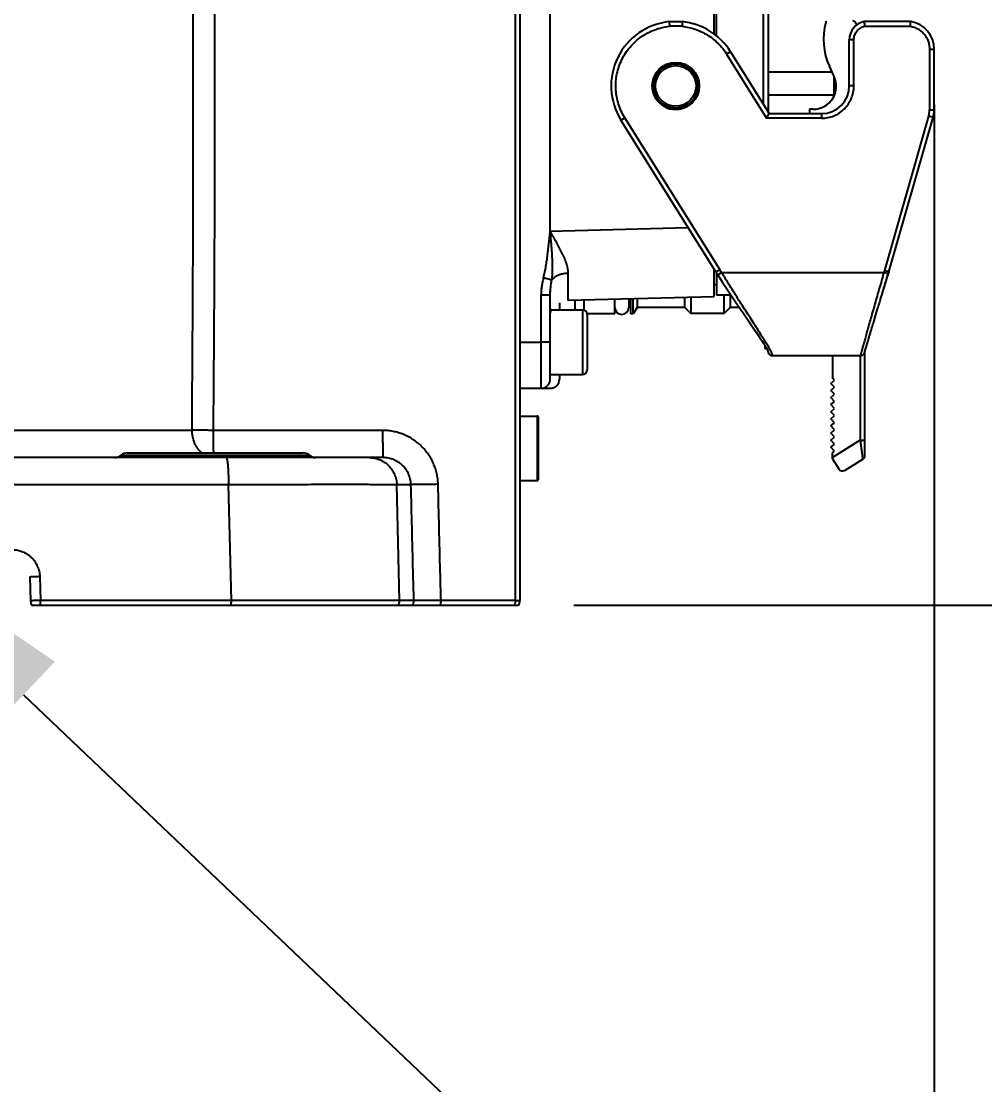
# Model space of a CAD drawing. Header units: millimetres. Extents: x 4086 to 8300, y 123 to 1549.
# Drawn here: x 7043.86 to 7069.96, y 635.53 to 664.33 of the extents above; entities that cross this region are included whole.
import ezdxf
from ezdxf import colors
from ezdxf.entities.mleader import LeaderData, LeaderLine
from ezdxf.math import Vec2, Vec3

# ---------------------------------------------------------------- set-up
doc = ezdxf.new("R2010")
doc.units = ezdxf.units.MM
for name, color, linetype in [('外形图', 7, 'Continuous'), ('多重引线', 7, 'Continuous'), ('尺寸标注', 7, 'Continuous')]:
    doc.layers.add(name, color=color, linetype=linetype)
doc.styles.add('思源黑', font='SourceHanSansCN-Normal.ttf')
doc.dimstyles.new('尺寸标注_1_4比例', dxfattribs={"dimtxt": 7, "dimasz": 6, "dimexe": 2, "dimexo": 1.5, "dimgap": 1, "dimtad": 1, "dimdec": 1, "dimlfac": 4, "dimdsep": 46, "dimtxsty": '思源黑', "dimcen": 0.09, "dimadec": 0, "dimazin": 0, "dimtp": 0.01, "dimtm": 0.01, "dimtfac": 1, "dimtdec": 1, "dimtofl": 0, "dimtmove": 0, "dimatfit": 3, "dimfxl": 1, "dimtolj": 1, "dimarcsym": 0})

# ---------------------------------------------------------------- blocks, each defined once
blk = doc.blocks.new('*D777')
at = {"layer": 'Defpoints', "color": 0}
for p in [(7031.612, 736.013), (7057.329, 648.513), (7087.573, 648.513)]:
    blk.add_point(p, dxfattribs=at)
at = {"layer": '尺寸标注', "color": 0, "lineweight": -2}
for p, q in [((7033.112, 736.013), (7089.573, 736.013)), ((7087.573, 730.013), (7087.573, 654.513)), ((7058.829, 648.513), (7089.573, 648.513))]:
    blk.add_line(p, q, dxfattribs=at)
at = {"layer": '尺寸标注', "color": 0}
for points in [[(7088.573, 730.013), (7086.573, 730.013), (7087.573, 736.013)], [(7086.573, 654.513), (7088.573, 654.513), (7087.573, 648.513)]]:
    blk.add_solid(points, dxfattribs=at)
at = {"layer": '尺寸标注', "color": 0, "insert": (7082.944, 692.263), "char_height": 7, "attachment_point": 5, "rotation": 90, "style": '思源黑'}
blk.add_mtext('\\A1;350', dxfattribs=at)
blk = doc.blocks.new('*D778')
at = {"layer": 'Defpoints', "color": 0}
for p in [(7016.632, 843.388), (7057.329, 648.513), (7111.22, 648.513)]:
    blk.add_point(p, dxfattribs=at)
at = {"layer": '尺寸标注', "color": 0, "lineweight": -2}
for p, q in [((7018.132, 843.388), (7113.22, 843.388)), ((7111.22, 837.388), (7111.22, 654.513)), ((7058.829, 648.513), (7113.22, 648.513))]:
    blk.add_line(p, q, dxfattribs=at)
at = {"layer": '尺寸标注', "color": 0}
for points in [[(7112.22, 837.388), (7110.22, 837.388), (7111.22, 843.388)], [(7110.22, 654.513), (7112.22, 654.513), (7111.22, 648.513)]]:
    blk.add_solid(points, dxfattribs=at)
at = {"layer": '尺寸标注', "color": 0, "insert": (7106.596, 745.95), "char_height": 7, "attachment_point": 5, "rotation": 90, "style": '思源黑'}
blk.add_mtext('\\A1;779.5', dxfattribs=at)
blk = doc.blocks.new('*D779')
at = {"layer": 'Defpoints', "color": 0}
for p in [(7068.587, 663.575), (7029.112, 640.885), (7068.587, 610.781)]:
    blk.add_point(p, dxfattribs=at)
at = {"layer": '尺寸标注', "color": 0, "lineweight": -2}
for p, q in [((7068.587, 662.075), (7068.587, 608.781)), ((7029.112, 639.385), (7029.112, 608.781)), ((7035.112, 610.781), (7062.587, 610.781))]:
    blk.add_line(p, q, dxfattribs=at)
at = {"layer": '尺寸标注', "color": 0}
for points in [[(7035.112, 611.781), (7035.112, 609.781), (7029.112, 610.781)], [(7062.587, 609.781), (7062.587, 611.781), (7068.587, 610.781)]]:
    blk.add_solid(points, dxfattribs=at)
at = {"layer": '尺寸标注', "color": 0, "insert": (7048.85, 615.405), "char_height": 7, "attachment_point": 5, "style": '思源黑'}
blk.add_mtext('\\A1;157.9', dxfattribs=at)

msp = doc.modelspace()

# ---------------------------------------------------------------- linework, layer by layer
at = {"layer": '外形图'}
for p, q in [((7057.2393, 688.8323), (7057.2393, 648.6419)), ((7057.3621, 688.7073), (7057.3621, 648.6378)), ((7064.0871, 675.1487), (7064.0871, 661.8769)), ((7063.9602, 662.0799), (7063.9602, 674.9457)), ((7062.6246, 663.9839), (7062.6246, 673.0417)), ((7062.6871, 663.9357), (7062.6871, 673.0899)), ((7061.4095, 664.3163), (7061.7646, 664.3163)), ((7061.4095, 664.3163), (7061.416, 664.1913)), ((7061.7581, 664.1913), (7061.416, 664.1912)), ((7061.7646, 664.3163), (7061.7581, 664.1913)), ((7065.6565, 664.3268), (7065.6491, 664.2995)), ((7067.9531, 664.3163), (7066.6925, 664.3163)), ((7066.7053, 664.1913), (7067.9429, 664.1913)), ((7066.4121, 663.8253), (7066.2871, 663.8253)), ((7066.2871, 662.5753), (7066.2871, 663.8253)), ((7066.4121, 662.5753), (7066.4121, 663.8253)), ((7063.0712, 663.5027), (7062.9652, 663.4364)), ((7063.0712, 663.5027), (7064.1193, 661.8253)), ((7068.4621, 663.5753), (7068.5871, 663.5753)), ((7068.4621, 663.5753), (7068.4621, 661.9266)), ((7068.5871, 661.9266), (7068.5871, 663.5753)), ((7062.9651, 663.4364), (7064.05, 661.7003)), ((7065.8246, 662.9503), (7064.0871, 662.9503)), ((7065.879, 662.8333), (7065.7518, 663.1069)), ((7065.8746, 662.2979), (7065.8746, 662.8428)), ((7066.4121, 662.5753), (7066.2871, 662.5753)), ((7065.8746, 662.3253), (7064.0871, 662.3253)), ((7064.05, 661.7003), (7064.1193, 661.8253)), ((7064.1193, 661.8253), (7065.5371, 661.8253)), ((7065.2113, 661.9451), (7065.2112, 661.8254)), ((7065.3113, 661.9449), (7065.2113, 661.9451)), ((7065.5371, 661.8253), (7065.5371, 661.7003)), ((7068.4379, 661.7544), (7067.2391, 657.5739)), ((7068.558, 661.7199), (7068.4379, 661.7544)), ((7068.4621, 661.9266), (7068.5871, 661.9266)), ((7060.103, 661.6479), (7060.209, 661.7142)), ((7062.6712, 657.538), (7060.103, 661.6479)), ((7062.7772, 657.6042), (7060.209, 661.7142)), ((7065.5371, 661.7003), (7064.05, 661.7003)), ((7067.3589, 657.538), (7068.558, 661.7199)), ((7061.9251, 658.732), (7058.187, 658.6338)), ((7062.6246, 656.8753), (7062.6246, 657.6126)), ((7062.6711, 657.5381), (7062.7234, 657.4573)), ((7062.6712, 657.5379), (7062.7772, 657.6042)), ((7062.6871, 657.5134), (7062.6871, 656.9128)), ((7062.7234, 657.4573), (7062.8283, 657.5253)), ((7062.7234, 657.4573), (7062.8447, 657.2709)), ((7062.8283, 657.5253), (7062.7772, 657.6042)), ((7062.8283, 657.5253), (7067.2246, 657.5253)), ((7067.2391, 657.5739), (7067.2246, 657.5253)), ((7067.3443, 657.4894), (7067.2246, 657.5253)), ((7067.3589, 657.538), (7067.2391, 657.5739)), ((7067.2594, 657.2077), (7067.3443, 657.4894)), ((7067.3443, 657.4894), (7067.331, 657.445)), ((7067.3443, 657.4894), (7067.3589, 657.538)), ((7067.3443, 657.4894), (7067.3455, 657.4936)), ((7067.3455, 657.4936), (7067.3589, 657.538)), ((7067.3516, 657.5138), (7067.3455, 657.4935)), ((7067.3589, 657.538), (7067.3516, 657.5138)), ((7058.0068, 657.3891), (7058.2335, 657.3249)), ((7062.6246, 657.2003), (7062.6871, 657.2003)), ((7062.8447, 657.2709), (7062.9516, 657.1082)), ((7067.2267, 657.0999), (7067.2397, 657.1429)), ((7067.2397, 657.1429), (7067.2594, 657.2077)), ((7057.9371, 656.92), (7058.1871, 656.92)), ((7057.9371, 654.3878), (7057.9371, 656.92)), ((7058.1871, 654.6378), (7058.1871, 656.9204)), ((7058.674, 656.7719), (7062.6246, 656.8753)), ((7061.8371, 656.5753), (7061.8371, 656.8547)), ((7061.9996, 656.8589), (7061.9996, 656.4128)), ((7063.0812, 656.9128), (7062.6871, 656.9128)), ((7062.8996, 656.4128), (7062.8996, 656.9128)), ((7062.9516, 657.1082), (7063.043, 656.9702)), ((7063.043, 656.9702), (7063.1336, 656.8347)), ((7063.0621, 656.9128), (7063.0621, 656.5753)), ((7067.2137, 657.0571), (7067.2267, 657.0999)), ((7058.4371, 656.7048), (7058.4371, 656.5128)), ((7058.8621, 656.5128), (7058.8621, 656.7768)), ((7059.0996, 656.783), (7059.0996, 656.507)), ((7059.9371, 656.4003), (7059.9371, 656.8049)), ((7060.3121, 656.8147), (7060.3121, 656.5754)), ((7060.3621, 656.6503), (7060.3121, 656.6503)), ((7060.3621, 656.8161), (7060.3621, 656.4003)), ((7060.4371, 656.4003), (7060.4371, 656.818)), ((7060.5381, 656.5753), (7060.4371, 656.4003)), ((7060.5381, 656.8207), (7060.5381, 656.5753)), ((7061.8371, 656.5753), (7060.5381, 656.5753)), ((7061.8371, 656.5753), (7061.9996, 656.4128)), ((7063.0621, 656.5753), (7062.8996, 656.4128)), ((7063.3093, 656.5753), (7063.0621, 656.5753)), ((7063.1336, 656.8347), (7063.2227, 656.7026)), ((7063.2227, 656.7026), (7063.3778, 656.475)), ((7067.0476, 656.5098), (7067.0709, 656.5866)), ((7067.0709, 656.5866), (7067.0827, 656.6255)), ((7067.0827, 656.6255), (7067.0946, 656.6648)), ((7058.2257, 656.5128), (7059.0621, 656.5128)), ((7059.0621, 656.5128), (7059.0621, 654.7628)), ((7059.9371, 656.4003), (7059.1864, 656.4003)), ((7059.1871, 656.3878), (7059.1871, 654.8878)), ((7060.4371, 656.4003), (7060.3621, 656.4003)), ((7062.8996, 656.4128), (7061.9996, 656.4128)), ((7063.3778, 656.475), (7063.3912, 656.4554)), ((7063.3912, 656.4554), (7063.4823, 656.322)), ((7063.4823, 656.322), (7063.556, 656.2135)), ((7066.9403, 656.1524), (7066.9813, 656.2895)), ((7066.9813, 656.2895), (7067.0193, 656.416)), ((7067.0193, 656.416), (7067.0476, 656.5098)), ((7063.6033, 656.1439), (7063.7808, 655.8826)), ((7066.9163, 656.0716), (7066.9257, 656.1035)), ((7066.9257, 656.1035), (7066.9403, 656.1524)), ((7063.7715, 655.8963), (7063.8165, 655.8297)), ((7063.8165, 655.8297), (7063.8581, 655.7679)), ((7063.8581, 655.7679), (7063.8886, 655.7221)), ((7063.8886, 655.7221), (7063.917, 655.6793)), ((7058.1871, 655.6378), (7057.9371, 655.6378)), ((7063.917, 655.6793), (7063.943, 655.6396)), ((7063.943, 655.6396), (7063.9609, 655.612)), ((7063.9609, 655.612), (7063.9774, 655.5862)), ((7063.9774, 655.5862), (7063.9926, 655.5621)), ((7063.9926, 655.5621), (7064.0019, 655.5472)), ((7063.9976, 655.5542), (7063.9976, 655.4689)), ((7063.9976, 655.5001), (7064.0305, 655.5001)), ((7063.9976, 655.4689), (7064.0538, 655.4589)), ((7064.0019, 655.5472), (7064.0106, 655.5332)), ((7064.0106, 655.5332), (7064.0185, 655.5201)), ((7064.0293, 655.5021), (7064.0357, 655.4911)), ((7066.7133, 655.3848), (7066.7385, 655.4729)), ((7066.7385, 655.4729), (7066.7553, 655.5302)), ((7066.7842, 655.6278), (7066.7902, 655.6481)), ((7064.0846, 655.387), (7064.0847, 655.3865)), ((7064.0847, 655.3865), (7064.0848, 655.386)), ((7064.0848, 655.386), (7064.0849, 655.3855)), ((7064.0849, 655.3855), (7064.085, 655.3851)), ((7064.085, 655.3851), (7064.0851, 655.3846)), ((7064.0851, 655.3846), (7064.0852, 655.3839)), ((7064.0852, 655.3839), (7064.0857, 655.381)), ((7064.0857, 655.381), (7064.0859, 655.3798)), ((7064.0859, 655.3798), (7064.0861, 655.3789)), ((7064.0861, 655.3789), (7064.0863, 655.3778)), ((7064.0863, 655.3778), (7064.0865, 655.3766)), ((7064.0864, 655.3772), (7064.0867, 655.376)), ((7064.0865, 655.3766), (7064.0868, 655.3754)), ((7064.1853, 655.2777), (7064.1851, 655.2777)), ((7064.2095, 655.2753), (7066.586, 655.2753)), ((7065.8351, 655.2753), (7065.8351, 654.6651)), ((7066.5851, 655.2753), (7066.5851, 652.9813)), ((7066.7098, 655.373), (7066.7106, 655.3755)), ((7066.7101, 652.574), (7066.7101, 655.3738)), ((7066.7106, 655.3755), (7066.7113, 655.378)), ((7066.7113, 655.378), (7066.7121, 655.3806)), ((7066.7121, 655.3806), (7066.7133, 655.3848)), ((7058.1871, 654.7628), (7059.0621, 654.7628)), ((7058.4371, 654.7628), (7058.4371, 654.6378)), ((7065.7892, 654.5226), (7065.8851, 654.6107)), ((7065.8851, 654.6107), (7065.8351, 654.6651)), ((7057.3621, 654.3878), (7058.1871, 654.3878)), ((7065.8851, 654.4182), (7065.7892, 654.5226)), ((7065.7892, 654.3301), (7065.8851, 654.4182)), ((7065.8851, 654.2257), (7065.7892, 654.3301)), ((7065.7892, 654.1376), (7065.8851, 654.2257)), ((7065.8851, 654.0332), (7065.7892, 654.1376)), ((7065.7892, 653.9451), (7065.8851, 654.0332)), ((7065.8851, 653.8407), (7065.7892, 653.9451)), ((7065.7892, 653.7526), (7065.8851, 653.8407)), ((7065.8851, 653.6482), (7065.7892, 653.7526)), ((7057.3621, 653.6378), (7057.8371, 653.6378)), ((7057.8371, 653.6378), (7057.8371, 651.8878)), ((7057.8621, 653.6128), (7057.8621, 651.9128)), ((7065.7892, 653.5601), (7065.8851, 653.6482)), ((7065.8851, 653.4557), (7065.7892, 653.5601)), ((7065.7892, 653.3676), (7065.8851, 653.4557)), ((7041.6598, 653.2583), (7048.4818, 653.2583)), ((7053.6457, 653.2484), (7049.0642, 653.2484)), ((7065.8851, 653.2632), (7065.7892, 653.3676)), ((7065.7892, 653.1751), (7065.8851, 653.2632)), ((7065.8851, 653.0707), (7065.7892, 653.1751)), ((7065.7892, 652.9826), (7065.8851, 653.0707)), ((7065.8851, 652.8782), (7065.7892, 652.9826)), ((7065.7892, 652.7901), (7065.8851, 652.8782)), ((7066.5851, 652.9813), (7065.8351, 652.5126)), ((7046.5609, 652.5753), (7051.6632, 652.5753)), ((7046.7263, 652.6378), (7051.4978, 652.6378)), ((7065.8851, 652.6857), (7065.7892, 652.7901)), ((7065.8351, 652.6398), (7065.8851, 652.6857)), ((7065.8351, 652.4747), (7065.8351, 652.6398)), ((7053.6589, 652.5128), (7041.9911, 652.5128)), ((7065.835, 652.4747), (7066.0011, 652.2091)), ((7066.1733, 652.1693), (7066.6513, 652.468)), ((7041.9527, 651.7824), (7049.4703, 651.7824)), ((7049.5478, 648.6443), (7049.4703, 651.7824)), ((7054.0289, 651.7824), (7054.413, 651.7824)), ((7054.1048, 648.6443), (7054.0289, 651.7824)), ((7057.3621, 651.8878), (7057.8371, 651.8878)), ((7044.0921, 649.2755), (7044.109, 648.6313)), ((7044.3578, 649.2885), (7044.3747, 648.6443)), ((7044.1424, 648.5128), (7057.3286, 648.5128)), ((7049.5478, 648.6443), (7044.3747, 648.6443)), ((7054.1048, 648.6443), (7049.5478, 648.6443)), ((7054.492, 648.6443), (7054.1048, 648.6443)), ((7057.2393, 648.6419), (7055.2275, 648.6419))]:
    msp.add_line(p, q, dxfattribs=at)
for points in [[(7067.1436, 656.826), (7067.1561, 656.8673), (7067.1624, 656.8881), (7067.1688, 656.909), (7067.1751, 656.9299), (7067.1879, 656.9721)], [(7067.1879, 656.9721), (7067.1943, 656.9932), (7067.2008, 657.0144), (7067.2137, 657.0571)], [(7067.0946, 656.6648), (7067.1066, 656.7045), (7067.1127, 656.7245)], [(7067.1127, 656.7245), (7067.125, 656.7648), (7067.1311, 656.7851), (7067.1373, 656.8055), (7067.1436, 656.826)], [(7063.556, 656.2135), (7063.5916, 656.1611), (7063.6033, 656.1439)], [(7066.8675, 655.9075), (7066.889, 655.9799), (7066.8934, 655.9948), (7066.8979, 656.0099), (7066.9024, 656.0251)], [(7066.9024, 656.0251), (7066.9116, 656.0559), (7066.9163, 656.0716)], [(7066.7998, 655.6801), (7066.8064, 655.7024), (7066.8098, 655.7139), (7066.8168, 655.7373)], [(7066.8168, 655.7373), (7066.8204, 655.7493), (7066.8277, 655.774)], [(7066.8277, 655.774), (7066.8315, 655.7866), (7066.8392, 655.8123)], [(7066.8392, 655.8123), (7066.8431, 655.8254), (7066.847, 655.8387), (7066.855, 655.8657)], [(7066.855, 655.8657), (7066.8591, 655.8795), (7066.8633, 655.8934), (7066.8675, 655.9075)], [(7064.0185, 655.5201), (7064.0258, 655.5079), (7064.0293, 655.5021)], [(7064.0357, 655.4911), (7064.0416, 655.4809), (7064.0444, 655.476), (7064.047, 655.4714), (7064.0494, 655.4669), (7064.0518, 655.4627), (7064.054, 655.4585), (7064.0562, 655.4544), (7064.0584, 655.4503), (7064.0605, 655.4461), (7064.0626, 655.442), (7064.0645, 655.4381), (7064.0663, 655.4344), (7064.068, 655.4308), (7064.0696, 655.4274), (7064.0711, 655.4242), (7064.0725, 655.4211), (7064.0737, 655.4182), (7064.0749, 655.4155), (7064.076, 655.4129), (7064.0769, 655.4105), (7064.0778, 655.4083), (7064.0786, 655.4062), (7064.0794, 655.4042), (7064.08, 655.4024), (7064.0806, 655.4008), (7064.0811, 655.3993), (7064.0816, 655.3979), (7064.082, 655.3967), (7064.0823, 655.3955), (7064.0826, 655.3945), (7064.0829, 655.3935), (7064.0832, 655.3926), (7064.0834, 655.3918), (7064.0836, 655.3911), (7064.0838, 655.3905), (7064.0839, 655.3899), (7064.084, 655.3893), (7064.0842, 655.3889), (7064.0843, 655.3884), (7064.0844, 655.388), (7064.0844, 655.3877), (7064.0845, 655.3873), (7064.0846, 655.387)], [(7064.0538, 655.4589), (7064.054, 655.4585), (7064.0562, 655.4544), (7064.0584, 655.4503), (7064.0605, 655.4461), (7064.0626, 655.442), (7064.0645, 655.4381), (7064.0663, 655.4344), (7064.068, 655.4308), (7064.0696, 655.4274), (7064.0711, 655.4242), (7064.0725, 655.4211), (7064.0737, 655.4182), (7064.0749, 655.4155), (7064.076, 655.4129), (7064.0769, 655.4105), (7064.0778, 655.4083), (7064.0786, 655.4062), (7064.0794, 655.4042), (7064.08, 655.4024), (7064.0806, 655.4008), (7064.0811, 655.3993), (7064.0816, 655.3979), (7064.082, 655.3967), (7064.0823, 655.3955), (7064.0826, 655.3945), (7064.0829, 655.3935), (7064.0832, 655.3926), (7064.0834, 655.3918), (7064.0836, 655.3911), (7064.0838, 655.3905), (7064.0839, 655.3899), (7064.084, 655.3893)], [(7066.7553, 655.5302), (7066.7812, 655.6179), (7066.7842, 655.6278)], [(7066.7902, 655.6481), (7066.7965, 655.6693), (7066.7998, 655.6801)], [(7064.0842, 655.3889), (7064.0843, 655.3884), (7064.0844, 655.388), (7064.0844, 655.3877), (7064.0845, 655.3873)], [(7064.0868, 655.3754), (7064.0869, 655.3748), (7064.0871, 655.3741), (7064.0872, 655.3735), (7064.0874, 655.3728), (7064.0875, 655.3721), (7064.0877, 655.3714), (7064.0879, 655.3707), (7064.088, 655.37), (7064.0882, 655.3693), (7064.0884, 655.3686), (7064.0886, 655.3679), (7064.0888, 655.3671), (7064.089, 655.3664), (7064.0892, 655.3656), (7064.0895, 655.3649), (7064.0897, 655.3641), (7064.09, 655.3633), (7064.0902, 655.3625), (7064.0905, 655.3616), (7064.0908, 655.3608), (7064.0911, 655.3599), (7064.0914, 655.359), (7064.0917, 655.3581), (7064.092, 655.3572), (7064.0924, 655.3562), (7064.0928, 655.3552), (7064.0932, 655.3542), (7064.0936, 655.3532), (7064.094, 655.3521), (7064.0945, 655.3511), (7064.095, 655.3499), (7064.0955, 655.3488), (7064.0961, 655.3475), (7064.0967, 655.3463), (7064.0973, 655.345), (7064.098, 655.3436), (7064.0988, 655.3422), (7064.0996, 655.3407), (7064.1004, 655.3392), (7064.1013, 655.3376), (7064.1023, 655.336), (7064.1033, 655.3344), (7064.1043, 655.3327), (7064.1055, 655.3309), (7064.1067, 655.3292), (7064.1079, 655.3274), (7064.1092, 655.3256), (7064.1106, 655.3238), (7064.112, 655.3221), (7064.1134, 655.3203), (7064.1149, 655.3185), (7064.1165, 655.3167), (7064.1181, 655.315), (7064.1197, 655.3133), (7064.1213, 655.3116), (7064.123, 655.31), (7064.1248, 655.3084), (7064.1266, 655.3067), (7064.1284, 655.3051), (7064.1303, 655.3035), (7064.1323, 655.302), (7064.1343, 655.3004), (7064.1364, 655.2989), (7064.1384, 655.2975), (7064.1406, 655.296), (7064.1428, 655.2946), (7064.145, 655.2933), (7064.1472, 655.292), (7064.1494, 655.2907), (7064.1517, 655.2895), (7064.154, 655.2883), (7064.1563, 655.2872), (7064.1586, 655.2861), (7064.1609, 655.2851), (7064.1633, 655.2842), (7064.1656, 655.2832), (7064.168, 655.2824), (7064.1703, 655.2816), (7064.1727, 655.2808), (7064.1752, 655.2801), (7064.1776, 655.2794), (7064.1801, 655.2788), (7064.1826, 655.2782), (7064.1851, 655.2777), (7064.1876, 655.2772), (7064.1902, 655.2768), (7064.1927, 655.2764), (7064.1953, 655.2761), (7064.1979, 655.2758), (7064.2004, 655.2756), (7064.203, 655.2755), (7064.2055, 655.2754), (7064.208, 655.2753), (7064.2095, 655.2753)], [(7064.0868, 655.3754), (7064.0869, 655.3748), (7064.0871, 655.3741), (7064.0872, 655.3735), (7064.0874, 655.3728), (7064.0875, 655.3721), (7064.0877, 655.3714), (7064.0879, 655.3707), (7064.088, 655.37), (7064.0882, 655.3693), (7064.0884, 655.3686), (7064.0886, 655.3679), (7064.0888, 655.3671), (7064.089, 655.3664), (7064.0892, 655.3656), (7064.0895, 655.3649), (7064.0897, 655.3641), (7064.09, 655.3633), (7064.0902, 655.3625), (7064.0905, 655.3616), (7064.0908, 655.3608), (7064.0911, 655.3599), (7064.0914, 655.359), (7064.0917, 655.3581), (7064.092, 655.3572), (7064.0924, 655.3562), (7064.0928, 655.3552), (7064.0932, 655.3542), (7064.0936, 655.3532), (7064.094, 655.3521), (7064.0945, 655.3511), (7064.095, 655.3499), (7064.0955, 655.3488), (7064.0961, 655.3475), (7064.0967, 655.3463), (7064.0973, 655.345), (7064.098, 655.3436), (7064.0988, 655.3422), (7064.0996, 655.3407), (7064.1004, 655.3392), (7064.1013, 655.3376), (7064.1023, 655.336), (7064.1033, 655.3344), (7064.1043, 655.3327), (7064.1055, 655.3309), (7064.1067, 655.3292), (7064.1079, 655.3274), (7064.1092, 655.3256), (7064.1106, 655.3238), (7064.112, 655.3221), (7064.1134, 655.3203), (7064.1149, 655.3185), (7064.1165, 655.3168), (7064.1181, 655.315), (7064.1197, 655.3133), (7064.1213, 655.3116), (7064.123, 655.31), (7064.1248, 655.3084), (7064.1266, 655.3067), (7064.1284, 655.3051), (7064.1303, 655.3036), (7064.1323, 655.302), (7064.1343, 655.3004), (7064.1364, 655.2989), (7064.1384, 655.2975)], [(7064.1406, 655.296), (7064.1428, 655.2946), (7064.145, 655.2933), (7064.1472, 655.292), (7064.1494, 655.2907), (7064.1517, 655.2895), (7064.154, 655.2883)], [(7064.1563, 655.2872), (7064.1586, 655.2861), (7064.1609, 655.2851), (7064.1633, 655.2842), (7064.1656, 655.2832), (7064.168, 655.2824), (7064.1703, 655.2816), (7064.1727, 655.2808), (7064.1752, 655.2801), (7064.1776, 655.2794), (7064.1801, 655.2788), (7064.1826, 655.2782), (7064.1851, 655.2777), (7064.1876, 655.2772), (7064.1902, 655.2768), (7064.1927, 655.2764), (7064.1953, 655.2761)], [(7064.1978, 655.2758), (7064.2004, 655.2756), (7064.2029, 655.2755), (7064.2055, 655.2754), (7064.208, 655.2753), (7064.2095, 655.2753)], [(7066.586, 655.2753), (7066.5881, 655.2753), (7066.5907, 655.2754), (7066.5932, 655.2755), (7066.5958, 655.2757), (7066.5984, 655.2759), (7066.601, 655.2762), (7066.6036, 655.2765), (7066.6061, 655.2769), (7066.6087, 655.2774), (7066.6112, 655.2779), (7066.6137, 655.2784), (7066.6162, 655.279), (7066.6186, 655.2796), (7066.621, 655.2803), (7066.6234, 655.281), (7066.6258, 655.2818), (7066.6281, 655.2826), (7066.6304, 655.2834), (7066.6327, 655.2843), (7066.635, 655.2853), (7066.6373, 655.2863), (7066.6396, 655.2874), (7066.6419, 655.2885), (7066.6441, 655.2896), (7066.6464, 655.2908), (7066.6485, 655.292), (7066.6506, 655.2933), (7066.6527, 655.2946), (7066.6547, 655.2958), (7066.6567, 655.2971), (7066.6585, 655.2984), (7066.6604, 655.2997), (7066.6621, 655.3011), (7066.6638, 655.3024), (7066.6654, 655.3036), (7066.667, 655.3049), (7066.6685, 655.3062), (7066.6699, 655.3074), (7066.6712, 655.3087), (7066.6725, 655.3098), (7066.6738, 655.3111), (7066.6751, 655.3124), (7066.6764, 655.3137), (7066.6777, 655.3151), (7066.6789, 655.3164), (7066.6801, 655.3177), (7066.6812, 655.319), (7066.6823, 655.3203), (7066.6834, 655.3216), (7066.6844, 655.3228), (7066.6854, 655.3241), (7066.6863, 655.3253), (7066.6872, 655.3265), (7066.6881, 655.3277), (7066.6889, 655.3289), (7066.6897, 655.3301), (7066.6905, 655.3312), (7066.6913, 655.3324), (7066.692, 655.3335), (7066.6928, 655.3346), (7066.6935, 655.3358), (7066.6941, 655.3369), (7066.6948, 655.338), (7066.6954, 655.339), (7066.696, 655.3401), (7066.6966, 655.3412), (7066.6972, 655.3423), (7066.6978, 655.3434), (7066.6984, 655.3444), (7066.6989, 655.3455), (7066.6995, 655.3466), (7066.7, 655.3477), (7066.7005, 655.3487), (7066.701, 655.3498), (7066.7015, 655.3509), (7066.702, 655.352), (7066.7025, 655.3531), (7066.703, 655.3542), (7066.7035, 655.3553), (7066.7039, 655.3564), (7066.7044, 655.3575), (7066.7048, 655.3586), (7066.7052, 655.3597), (7066.7056, 655.3608), (7066.706, 655.3619), (7066.7064, 655.3629), (7066.7068, 655.364), (7066.7072, 655.3651), (7066.7076, 655.3662), (7066.7079, 655.3673), (7066.7083, 655.3684), (7066.7087, 655.3695), (7066.7091, 655.3707), (7066.7098, 655.373)]]:
    msp.add_lwpolyline(points, dxfattribs=at)
for radius in [0.6375, 0.6, 0.55]:
    msp.add_circle((7061.5871, 662.5753), radius, dxfattribs=at)
for centre, radius, start, end in [((7061.5871, 662.5753), 1.75, 95.82239, 212), ((7061.5871, 662.5753), 1.75, 32, 84.17777), ((7067.3389, 663.8443), 1.75, 164.92378, 204.92378), ((7066.7871, 663.8253), 0.5, 100.90407, 180), ((7066.3644, 664.2152), 0.125, 5.25008, 82.32378), ((7075.5042, 665.1552), 8.8515, 185.4382, 186.25156), ((7050.4859, 665.6748), 17.5199, 355.14263, 355.55278), ((7067.8371, 663.5753), 0.75, 0, 81.10135), ((7065.3122, 662.5699), 0.625, 269.92378, 24.92378), ((7061.5871, 662.5753), 0.6366, 180, 300.16788), ((7065.5371, 662.5753), 0.75, 270, 0), ((7067.8371, 661.9266), 0.625, 344, 0), ((7067.8371, 661.9266), 0.75, 344, 0), ((6902.0329, 707.1844), 172.6194, 343.040624, 343.253069), ((7060.1246, 656.5753), 0.1875, 180, 0), ((7059.0621, 656.3878), 0.125, 0, 90), ((7064.2111, 655.4028), 0.128, 236.34313, 241.7506), ((7064.2107, 655.4022), 0.1272, 241.75284, 242.15178), ((7064.2096, 655.3998), 0.1246, 242.12686, 247.51036), ((7064.2097, 655.4016), 0.1263, 258.89177, 264.27052), ((7064.2096, 655.4013), 0.126, 264.27162, 264.46465), ((7064.2095, 655.3994), 0.1241, 264.44407, 269.99082), ((7059.0621, 654.8878), 0.125, 270, 0), ((7057.9371, 654.6378), 0.25, 270, 0), ((7058.1871, 654.6378), 0.25, 270, 0), ((7057.8371, 653.6128), 0.025, 0, 90), ((7046.3956, 652.7628), 0.25, 270, 311.40962), ((7046.7263, 652.3878), 0.25, 90, 131.40962), ((7051.4979, 652.3878), 0.25, 48.59038, 90), ((7051.8286, 652.7628), 0.25, 228.59038, 270), ((7066.5851, 652.574), 0.125, 302, 0), ((7066.1071, 652.2753), 0.125, 212, 302), ((7057.8371, 651.9128), 0.025, 270, 0), ((7044.3589, 648.6378), 0.25, 181.5, 210), ((7054.2417, 648.6378), 0.2504, 330.05491, 1.50027), ((7042.9947, 648.6327), 12.2328, 359.43846, 0.04306), ((7057.1121, 648.6378), 0.25, 329.99999, 0)]:
    msp.add_arc(centre, radius, start, end, dxfattribs=at)
for points, knots in [([(7048.4818, 653.2583), (7048.4864, 653.9252), (7048.4957, 655.2588), (7048.5054, 656.9259), (7048.511, 658.2595), (7048.514, 659.2597), (7048.516, 660.26), (7048.5171, 661.2602), (7048.5174, 662.2604), (7048.5166, 663.5939), (7048.5127, 665.9276), (7048.5002, 669.2613), (7048.4796, 672.5949), (7048.4583, 675.2616), (7048.44, 677.2616), (7048.4227, 678.9281), (7048.4076, 680.2613), (7048.3955, 681.2612), (7048.3827, 682.261), (7048.3692, 683.2608), (7048.3554, 684.2606), (7048.346, 684.9271), (7048.3412, 685.2603)], [0, 0, 0, 0, 0.0625123, 0.1250216, 0.1562757, 0.1875298, 0.2187838, 0.2500374, 0.2812907, 0.3125437, 0.3750487, 0.5000539, 0.6250523, 0.6875489, 0.7500436, 0.8125364, 0.843782, 0.8750272, 0.9062718, 0.9375157, 0.9687584, 1, 1, 1, 1]), ([(7049.0642, 653.2484), (7049.0666, 653.5819), (7049.0701, 654.0822), (7049.0748, 654.7492), (7049.0784, 655.2494), (7049.0819, 655.7496), (7049.0852, 656.2498), (7049.0881, 656.75), (7049.0916, 657.417), (7049.0953, 658.2507), (7049.0987, 659.2511), (7049.1011, 660.2515), (7049.103, 661.5854), (7049.1033, 663.2527), (7049.1006, 665.2535), (7049.0952, 667.2542), (7049.0846, 669.9216), (7049.069, 672.589), (7049.0487, 675.2563), (7049.031, 677.2566), (7049.0144, 678.9235), (7048.9997, 680.257), (7048.988, 681.2571), (7048.9756, 682.2571), (7048.9624, 683.2571), (7048.949, 684.2571), (7048.9398, 684.9237), (7048.9351, 685.257)], [0, 0, 0, 0, 0.0312569, 0.0468849, 0.0625125, 0.0781399, 0.0937672, 0.1093945, 0.1250218, 0.1562761, 0.1875303, 0.2187843, 0.250038, 0.3125444, 0.3750495, 0.437553, 0.5000549, 0.6250533, 0.6875498, 0.7500444, 0.8125371, 0.8437827, 0.8750277, 0.9062722, 0.937516, 0.9687586, 1, 1, 1, 1]), ([(7058.187, 658.6338), (7058.187, 661.9268), (7058.1872, 666.8665), (7058.187, 673.4526), (7058.1869, 676.7457), (7058.1869, 678.3922)], [0, 0, 0, 0, 0.5, 0.75, 1, 1, 1, 1]), ([(7060.209, 661.7142), (7060.1727, 661.7722), (7060.1074, 661.8931), (7060.0333, 662.0852), (7059.9921, 662.2519), (7059.9719, 662.3874), (7059.9604, 662.524), (7059.9622, 662.6957), (7059.9904, 662.8997), (7060.0441, 663.0985), (7060.1224, 663.289), (7060.2241, 663.4681), (7060.3477, 663.6329), (7060.491, 663.7808), (7060.625, 663.888), (7060.7397, 663.9631), (7060.8589, 664.0308), (7061.0155, 664.101), (7061.2125, 664.161), (7061.3479, 664.1841), (7061.416, 664.1912)], [0, 0, 0, 0, 0.0624955, 0.1249918, 0.1874882, 0.2187519, 0.2500156, 0.3125118, 0.3750079, 0.4375041, 0.5000002, 0.5624963, 0.6249925, 0.6874887, 0.7499849, 0.7812485, 0.8125122, 0.8750086, 0.9375049, 1, 1, 1, 1]), ([(7061.7581, 664.1913), (7061.8192, 664.1849), (7061.9406, 664.165), (7062.1181, 664.1147), (7062.2888, 664.0448), (7062.4505, 663.956), (7062.6012, 663.8494), (7062.7388, 663.7266), (7062.8617, 663.589), (7062.9327, 663.4885), (7062.9651, 663.4364)], [0, 0, 0, 0, 0.1249991, 0.2499994, 0.375, 0.5000002, 0.6250004, 0.7500011, 0.8750013, 1, 1, 1, 1]), ([(7066.4121, 663.8253), (7066.412, 663.8464), (7066.4156, 663.8886), (7066.4316, 663.9501), (7066.4576, 664.0081), (7066.493, 664.0609), (7066.5368, 664.1069), (7066.5877, 664.145), (7066.6442, 664.174), (7066.6847, 664.1868), (7066.7053, 664.1913)], [0, 0, 0, 0, 0.1249947, 0.2499959, 0.374999, 0.5000001, 0.6250011, 0.7500042, 0.8750055, 1, 1, 1, 1]), ([(7067.9429, 664.1913), (7067.9788, 664.1852), (7068.0497, 664.1665), (7068.1494, 664.1203), (7068.2396, 664.0576), (7068.3174, 663.9801), (7068.3806, 663.8903), (7068.4271, 663.7908), (7068.4557, 663.6848), (7068.4622, 663.6117), (7068.4621, 663.5753)], [0, 0, 0, 0, 0.1249963, 0.2499979, 0.3749997, 0.5000001, 0.6250005, 0.7500023, 0.8750038, 1, 1, 1, 1]), ([(7061.241, 663.1106), (7061.219, 663.096), (7061.1766, 663.0642), (7061.1287, 663.0184), (7061.0939, 662.9786), (7061.0617, 662.9366), (7061.0265, 662.8805), (7060.9929, 662.8084), (7060.9685, 662.7328), (7060.9538, 662.6547), (7060.9505, 662.6017), (7060.9505, 662.5753)], [0, 0, 0, 0, 0.124996, 0.2499913, 0.3125177, 0.3750436, 0.500035, 0.6250262, 0.7500173, 0.8750084, 1, 1, 1, 1]), ([(7065.5371, 661.7003), (7065.5942, 661.7002), (7065.7089, 661.7116), (7065.8466, 661.7534), (7065.9502, 661.8024), (7066.0485, 661.8613), (7066.1598, 661.9526), (7066.2511, 662.0639), (7066.31, 662.1622), (7066.359, 662.2658), (7066.4008, 662.4035), (7066.4122, 662.5181), (7066.4121, 662.5753)], [0, 0, 0, 0, 0.1249592, 0.2499234, 0.3124803, 0.375037, 0.5000002, 0.6249634, 0.6875202, 0.7500771, 0.8750413, 1, 1, 1, 1]), ([(7058.0068, 657.3891), (7058.0135, 657.4145), (7058.0261, 657.4654), (7058.0426, 657.5423), (7058.0571, 657.6196), (7058.0704, 657.6972), (7058.0827, 657.7749), (7058.0942, 657.8527), (7058.105, 657.9306), (7058.115, 658.0086), (7058.1246, 658.0867), (7058.1338, 658.1648), (7058.1429, 658.2429), (7058.1518, 658.3211), (7058.1606, 658.3993), (7058.1723, 658.5035), (7058.1811, 658.5817), (7058.1869, 658.6338)], [0, 0, 0, 0, 0.0624999, 0.1250002, 0.1875003, 0.2500007, 0.3125008, 0.3750009, 0.437501, 0.5000011, 0.562501, 0.6250011, 0.6875009, 0.7500007, 0.8125005, 0.8750004, 1, 1, 1, 1]), ([(7058.6746, 657.5016), (7058.6748, 657.5239), (7058.6725, 657.5692), (7058.6622, 657.6376), (7058.6458, 657.707), (7058.6245, 657.7771), (7058.599, 657.8476), (7058.57, 657.9184), (7058.5381, 657.9895), (7058.4923, 658.085), (7058.4308, 658.2046), (7058.3524, 658.3477), (7058.2845, 658.4669), (7058.2291, 658.5624), (7058.2011, 658.6101), (7058.187, 658.634)], [0, 0, 0, 0, 0.0537266, 0.1092441, 0.1665082, 0.2253777, 0.2856724, 0.3472106, 0.4098173, 0.4733317, 0.6025327, 0.7338817, 0.8665981, 0.9332547, 1, 1, 1, 1]), ([(7058.2336, 657.3249), (7058.2376, 657.3509), (7058.2421, 657.3904), (7058.2463, 657.4433), (7058.2494, 657.4969), (7058.2518, 657.5643), (7058.2526, 657.6457), (7058.2517, 657.7274), (7058.2493, 657.8093), (7058.2458, 657.8915), (7058.2399, 658.0013), (7058.2306, 658.1387), (7058.2196, 658.2762), (7058.2101, 658.3863), (7058.2002, 658.4965), (7058.1924, 658.5791), (7058.1871, 658.6342)], [0, 0, 0, 0, 0.0602311, 0.0906776, 0.1212966, 0.1829266, 0.244935, 0.3072081, 0.369683, 0.4323252, 0.4951092, 0.6210011, 0.7471823, 0.8103451, 0.8735434, 1, 1, 1, 1]), ([(7058.6746, 657.5016), (7058.6535, 657.5013), (7058.6107, 657.4989), (7058.5463, 657.4903), (7058.4929, 657.4783), (7058.4509, 657.4657), (7058.4203, 657.4549), (7058.3908, 657.4426), (7058.3627, 657.429), (7058.3361, 657.4141), (7058.3037, 657.3932), (7058.268, 657.3648), (7058.2439, 657.3384), (7058.2336, 657.3249)], [0, 0, 0, 0, 0.1292254, 0.2623881, 0.3971008, 0.4641692, 0.530514, 0.5957731, 0.6596249, 0.7217983, 0.7820418, 0.8957812, 1, 1, 1, 1]), ([(7058.674, 656.7719), (7058.674, 656.7719), (7058.6739, 656.7719), (7058.6739, 656.7721), (7058.6738, 656.7723), (7058.6738, 656.7727), (7058.6738, 656.7731), (7058.6737, 656.7739), (7058.6737, 656.7751), (7058.6736, 656.7768), (7058.6735, 656.7789), (7058.6735, 656.7814), (7058.6734, 656.7843), (7058.6734, 656.7876), (7058.6733, 656.7927), (7058.6732, 656.8), (7058.6731, 656.8099), (7058.673, 656.8213), (7058.673, 656.8341), (7058.6729, 656.8484), (7058.6729, 656.8642), (7058.6728, 656.8881), (7058.6728, 656.9216), (7058.6728, 656.966), (7058.6729, 657.0159), (7058.673, 657.0711), (7058.6732, 657.1315), (7058.6734, 657.1968), (7058.6736, 657.2668), (7058.674, 657.3689), (7058.6744, 657.4477), (7058.6746, 657.5016)], [0, 0, 0, 0, 0.000085, 0.0002904, 0.0006257, 0.0010923, 0.0016907, 0.0024208, 0.004276, 0.0066567, 0.0095614, 0.0129887, 0.0169369, 0.0214041, 0.0263889, 0.0379041, 0.0514686, 0.0670688, 0.0846908, 0.1043208, 0.125945, 0.1495496, 0.2026445, 0.2634948, 0.3319582, 0.4077656, 0.4906164, 0.58021, 0.6762459, 0.7784232, 1, 1, 1, 1]), ([(7064.2096, 655.2753), (7064.2096, 655.2753), (7064.2097, 655.2757), (7064.2097, 655.2762), (7064.2096, 655.2773), (7064.2094, 655.2787), (7064.2092, 655.2805), (7064.2088, 655.2827), (7064.2083, 655.2853), (7064.2074, 655.2897), (7064.2058, 655.296), (7064.2033, 655.3049), (7064.2, 655.3153), (7064.1958, 655.3274), (7064.1906, 655.3409), (7064.1843, 655.356), (7064.1769, 655.3726), (7064.165, 655.3978), (7064.147, 655.4327), (7064.1214, 655.4784), (7064.0915, 655.5293), (7064.0577, 655.585), (7064.0203, 655.6453), (7063.9799, 655.7098), (7063.9365, 655.7783), (7063.8737, 655.8768), (7063.7897, 656.0078), (7063.6835, 656.1734), (7063.5707, 656.3487), (7063.4525, 656.5319), (7063.3303, 656.7218), (7063.2059, 656.9173), (7063.0801, 657.1172), (7062.9751, 657.2861), (7062.8911, 657.4225), (7062.8492, 657.491), (7062.8283, 657.5253)], [0, 0, 0, 0, 0.0000884, 0.0003179, 0.0007011, 0.0012395, 0.001934, 0.0027856, 0.0037957, 0.0049657, 0.0077898, 0.011267, 0.0154068, 0.0202196, 0.025714, 0.0318954, 0.0387657, 0.0463262, 0.0635067, 0.0833609, 0.1057311, 0.1304392, 0.1573101, 0.1861777, 0.2168918, 0.2493115, 0.318733, 0.3934248, 0.4725298, 0.5552581, 0.6408747, 0.7287294, 0.8182378, 0.9088437, 0.9543875, 1, 1, 1, 1]), ([(7067.2246, 657.5253), (7067.2143, 657.4892), (7067.1939, 657.4171), (7067.153, 657.2736), (7067.1022, 657.096), (7067.0419, 656.886), (7066.9833, 656.6817), (7066.9269, 656.4846), (7066.8734, 656.2968), (7066.8234, 656.1199), (7066.7773, 655.9557), (7066.7414, 655.8277), (7066.7148, 655.733), (7066.6966, 655.6683), (7066.6796, 655.6079), (7066.6639, 655.5521), (7066.6495, 655.5011), (7066.6367, 655.455), (7066.6253, 655.414), (7066.6169, 655.383), (7066.6108, 655.3609), (7066.6069, 655.3462), (7066.6033, 655.333), (7066.6001, 655.3211), (7066.5972, 655.3105), (7066.5947, 655.3014), (7066.5926, 655.2936), (7066.5907, 655.2872), (7066.5892, 655.2822), (7066.588, 655.279), (7066.5872, 655.2771), (7066.5867, 655.2761), (7066.5863, 655.2756), (7066.586, 655.2753), (7066.5859, 655.2753)], [0, 0, 0, 0, 0.0481085, 0.0961141, 0.1914044, 0.285049, 0.376226, 0.4641133, 0.5478896, 0.6267408, 0.6998779, 0.7665457, 0.7972281, 0.8260283, 0.8528645, 0.8776571, 0.9003295, 0.9208096, 0.9390293, 0.9549343, 0.9620047, 0.9684803, 0.9743565, 0.9796295, 0.9842961, 0.988354, 0.9918014, 0.9946387, 0.9968678, 0.9984923, 0.9990802, 0.9995214, 0.9998214, 1, 1, 1, 1]), ([(7058.0068, 657.3891), (7057.9959, 657.3509), (7057.9764, 657.2741), (7057.9543, 657.1572), (7057.9403, 657.0391), (7057.9371, 656.9598), (7057.9371, 656.92)], [0, 0, 0, 0, 0.2504379, 0.4999408, 0.7493805, 1, 1, 1, 1]), ([(7058.1871, 656.9204), (7058.1871, 656.9534), (7058.1893, 657.0201), (7058.2019, 657.1555), (7058.2194, 657.257), (7058.2335, 657.3249)], [0, 0, 0, 0, 0.2431905, 0.490171, 1, 1, 1, 1]), ([(7058.2257, 656.5128), (7058.2249, 656.5128), (7058.2231, 656.5125), (7058.2205, 656.5114), (7058.2177, 656.5096), (7058.2134, 656.5061), (7058.2079, 656.4999), (7058.2016, 656.4901), (7058.1959, 656.4776), (7058.1911, 656.4624), (7058.1878, 656.4445), (7058.1871, 656.4316), (7058.1871, 656.4248)], [0, 0, 0, 0, 0.023172, 0.0508511, 0.0836523, 0.1218142, 0.2142827, 0.3281728, 0.4632276, 0.6196346, 0.798135, 1, 1, 1, 1]), ([(7057.3621, 655.6384), (7057.41, 655.6384), (7057.5058, 655.6384), (7057.6975, 655.6381), (7057.8412, 655.6379), (7057.9371, 655.6378)], [0, 0, 0, 0, 0.25, 0.5, 1, 1, 1, 1]), ([(7049.0642, 653.2484), (7049.0085, 653.2489), (7048.9002, 653.2499), (7048.745, 653.2521), (7048.6065, 653.2548), (7048.5207, 653.2571), (7048.4818, 653.2583)], [0, 0, 0, 0, 0.2866301, 0.5576973, 0.7995469, 1, 1, 1, 1]), ([(7048.7481, 652.6378), (7048.7276, 652.6549), (7048.6882, 652.6925), (7048.6359, 652.7565), (7048.5902, 652.8281), (7048.5385, 652.933), (7048.4943, 653.0768), (7048.4821, 653.1975), (7048.4818, 653.2583)], [0, 0, 0, 0, 0.1153301, 0.2339752, 0.3558705, 0.4807699, 0.7375101, 1, 1, 1, 1]), ([(7049.07, 652.6377), (7049.0695, 652.6559), (7049.0686, 652.695), (7049.0671, 652.783), (7049.0656, 652.9088), (7049.0644, 653.0732), (7049.0642, 653.1888), (7049.0642, 653.2484)], [0, 0, 0, 0, 0.0892345, 0.1920709, 0.4323877, 0.7070096, 1, 1, 1, 1]), ([(7055.1481, 651.7888), (7055.1469, 651.8371), (7055.1397, 651.9335), (7055.1151, 652.0765), (7055.0768, 652.2165), (7055.025, 652.352), (7054.9603, 652.4819), (7054.8834, 652.6049), (7054.7949, 652.72), (7054.6958, 652.8259), (7054.5868, 652.9217), (7054.4692, 653.0067), (7054.3439, 653.0799), (7054.2121, 653.1406), (7054.0751, 653.1885), (7053.9342, 653.223), (7053.7906, 653.2438), (7053.694, 653.2484), (7053.6457, 653.2484)], [0, 0, 0, 0, 0.062494, 0.1249903, 0.1874884, 0.2499884, 0.3124896, 0.3749918, 0.437495, 0.4999985, 0.5625021, 0.6250057, 0.6875084, 0.7500102, 0.8125106, 0.8750089, 0.9375055, 1, 1, 1, 1]), ([(7053.6457, 653.2484), (7053.6457, 653.2004), (7053.6458, 653.1289), (7053.6463, 653.0347), (7053.6467, 652.9668), (7053.6473, 652.9017), (7053.6479, 652.84), (7053.6487, 652.7823), (7053.6495, 652.7291), (7053.6505, 652.6809), (7053.6513, 652.6441), (7053.6521, 652.6175), (7053.6526, 652.5998), (7053.6532, 652.5836), (7053.6538, 652.5691), (7053.6544, 652.5561), (7053.655, 652.5449), (7053.6556, 652.5353), (7053.6562, 652.5274), (7053.6568, 652.5213), (7053.6573, 652.5173), (7053.6578, 652.5149), (7053.658, 652.5139), (7053.6583, 652.5133), (7053.6584, 652.513), (7053.6586, 652.5128), (7053.6588, 652.5128)], [0, 0, 0, 0, 0.1959573, 0.2913574, 0.3838372, 0.4725279, 0.5565965, 0.6352534, 0.70776, 0.7734356, 0.8316641, 0.8578123, 0.8818997, 0.9038703, 0.9236726, 0.9412607, 0.9565941, 0.9696379, 0.9803635, 0.9887492, 0.9947832, 0.9969202, 0.998477, 0.9990433, 0.9994751, 1, 1, 1, 1]), ([(7066.5851, 652.9813), (7066.5926, 652.9813), (7066.608, 652.9814), (7066.6308, 652.9818), (7066.6527, 652.9826), (7066.6697, 652.9835), (7066.6817, 652.9845), (7066.6893, 652.9852), (7066.6957, 652.9859), (7066.7009, 652.9867), (7066.7044, 652.9874), (7066.7067, 652.988), (7066.7079, 652.9884), (7066.7088, 652.9888), (7066.7096, 652.9892), (7066.7101, 652.9897), (7066.7101, 652.99)], [0, 0, 0, 0, 0.1804603, 0.365088, 0.5428361, 0.7016637, 0.7705421, 0.8309564, 0.8821826, 0.923824, 0.9558255, 0.968293, 0.9784968, 0.9865438, 0.9926019, 1, 1, 1, 1]), ([(7066.5851, 652.9813), (7066.5889, 652.9496), (7066.5947, 652.9023), (7066.6023, 652.8399), (7066.608, 652.7945), (7066.6134, 652.7506), (7066.6187, 652.7085), (7066.6238, 652.6686), (7066.6286, 652.631), (7066.6331, 652.5963), (7066.6366, 652.5693), (7066.6392, 652.5494), (7066.641, 652.5359), (7066.6427, 652.5235), (7066.6443, 652.5122), (7066.6457, 652.5021), (7066.647, 652.4932), (7066.6481, 652.4857), (7066.6489, 652.4802), (7066.6495, 652.4765), (7066.6499, 652.4742), (7066.6502, 652.4723), (7066.6505, 652.4708), (7066.6508, 652.4696), (7066.651, 652.4687), (7066.6511, 652.4683), (7066.6512, 652.4679), (7066.6513, 652.468)], [0, 0, 0, 0, 0.185255, 0.275923, 0.3644175, 0.4500879, 0.5322838, 0.6103547, 0.6836503, 0.75152, 0.8132536, 0.8415115, 0.867849, 0.8921291, 0.9142159, 0.933973, 0.9512739, 0.9660436, 0.9782245, 0.9833263, 0.9877595, 0.991517, 0.9945922, 0.9969784, 0.9986702, 0.9996658, 1, 1, 1, 1]), ([(7049.4071, 652.5128), (7049.4076, 652.5128), (7049.4086, 652.5126), (7049.4102, 652.5119), (7049.4117, 652.5108), (7049.4139, 652.5086), (7049.4166, 652.5046), (7049.4195, 652.4984), (7049.4224, 652.4906), (7049.4254, 652.4811), (7049.4282, 652.4699), (7049.4311, 652.4571), (7049.4339, 652.4426), (7049.4376, 652.4203), (7049.4421, 652.3886), (7049.447, 652.3462), (7049.4515, 652.2984), (7049.4556, 652.2456), (7049.4593, 652.1883), (7049.4625, 652.1271), (7049.4662, 652.0392), (7049.4693, 651.9239), (7049.4702, 651.8303), (7049.4703, 651.7824)], [0, 0, 0, 0, 0.0020873, 0.0043348, 0.0068716, 0.0097883, 0.0169698, 0.0261551, 0.0374523, 0.0509034, 0.0665173, 0.0842832, 0.1041772, 0.1261649, 0.1762447, 0.234109, 0.2992509, 0.3710862, 0.4489624, 0.5321674, 0.6199369, 0.8058986, 1, 1, 1, 1]), ([(7053.2818, 652.5128), (7053.3058, 652.5128), (7053.354, 652.5105), (7053.4254, 652.5), (7053.4956, 652.4827), (7053.5637, 652.4587), (7053.6292, 652.4281), (7053.7122, 652.3792), (7053.8066, 652.3033), (7053.8846, 652.2107), (7053.9355, 652.1288), (7053.9676, 652.0638), (7053.9933, 651.9961), (7054.0124, 651.9262), (7054.0247, 651.8548), (7054.0282, 651.8066), (7054.0289, 651.7824)], [0, 0, 0, 0, 0.0624091, 0.1248218, 0.1872428, 0.2496757, 0.3121237, 0.3745893, 0.4994354, 0.6243672, 0.6869366, 0.7495243, 0.8121278, 0.874744, 0.9373691, 1, 1, 1, 1]), ([(7054.413, 651.7824), (7054.4124, 651.8067), (7054.4088, 651.8551), (7054.3964, 651.9269), (7054.3771, 651.9971), (7054.351, 652.0651), (7054.3184, 652.1302), (7054.2668, 652.2123), (7054.1876, 652.3049), (7054.0921, 652.3805), (7054.0083, 652.429), (7053.9423, 652.4593), (7053.8737, 652.4831), (7053.8031, 652.5002), (7053.7313, 652.5105), (7053.683, 652.5128), (7053.6589, 652.5128)], [0, 0, 0, 0, 0.0625917, 0.1251967, 0.1878103, 0.2504263, 0.3130387, 0.3756415, 0.5006492, 0.6255609, 0.6880457, 0.750498, 0.8129183, 0.8753084, 0.9376661, 1, 1, 1, 1]), ([(7049.4703, 651.7824), (7049.7576, 651.7834), (7050.319, 651.7851), (7051.133, 651.787), (7051.7756, 651.788), (7052.2517, 651.7884), (7052.5737, 651.7885), (7052.8686, 651.7884), (7053.1342, 651.7881), (7053.3685, 651.7877), (7053.5697, 651.787), (7053.7159, 651.7863), (7053.8151, 651.7856), (7053.8759, 651.7851), (7053.9275, 651.7845), (7053.9697, 651.7839), (7054.0024, 651.7833), (7054.0211, 651.7827), (7054.0289, 651.7824)], [0, 0, 0, 0, 0.1890391, 0.3694558, 0.535725, 0.6119414, 0.6827536, 0.7476182, 0.8060378, 0.8575644, 0.9018031, 0.9384153, 0.9537716, 0.967121, 0.9784379, 0.9877011, 0.9948929, 1, 1, 1, 1]), ([(7055.1481, 651.7888), (7055.1019, 651.7876), (7055.0113, 651.7855), (7054.8795, 651.7829), (7054.775, 651.7812), (7054.6974, 651.7802), (7054.6449, 651.7797), (7054.5968, 651.7793), (7054.5537, 651.7792), (7054.5158, 651.7792), (7054.4835, 651.7794), (7054.4602, 651.7798), (7054.4446, 651.7802), (7054.4352, 651.7806), (7054.4274, 651.7809), (7054.4211, 651.7814), (7054.4165, 651.7818), (7054.414, 651.7822), (7054.413, 651.7824)], [0, 0, 0, 0, 0.188504, 0.3698597, 0.5377972, 0.6148963, 0.6865114, 0.7520228, 0.8108633, 0.8625243, 0.9065596, 0.9425902, 0.9575049, 0.9703091, 0.9809766, 0.989487, 0.995828, 1, 1, 1, 1]), ([(7054.492, 648.6443), (7054.4854, 648.9059), (7054.4591, 649.9519), (7054.4327, 650.9979), (7054.413, 651.7824)], [0, 0, 0, 0, 0.2500019, 1, 1, 1, 1]), ([(7055.2275, 648.6419), (7055.2208, 648.9041), (7055.1944, 649.9531), (7055.1679, 651.0021), (7055.1481, 651.7888)], [0, 0, 0, 0, 0.2500019, 1, 1, 1, 1]), ([(7043.6073, 650.0189), (7043.6555, 650.0189), (7043.728, 650.0118), (7043.8218, 649.9889), (7043.8902, 649.9649), (7043.956, 649.9345), (7044.0185, 649.8978), (7044.0773, 649.8553), (7044.1317, 649.8073), (7044.1812, 649.7543), (7044.2254, 649.6967), (7044.2638, 649.6352), (7044.2961, 649.5702), (7044.322, 649.5024), (7044.3475, 649.4092), (7044.3566, 649.3368), (7044.3578, 649.2885)], [0, 0, 0, 0, 0.1247605, 0.1872289, 0.249709, 0.3122021, 0.3747077, 0.4372253, 0.4997542, 0.5622929, 0.6248392, 0.6873911, 0.7499461, 0.8125015, 0.8750551, 1, 1, 1, 1]), ([(7044.3578, 649.2885), (7044.3409, 649.2881), (7044.3074, 649.2872), (7044.2661, 649.2859), (7044.2342, 649.2847), (7044.2119, 649.2839), (7044.1909, 649.283), (7044.1715, 649.282), (7044.1539, 649.2811), (7044.1382, 649.2802), (7044.1247, 649.2794), (7044.1148, 649.2786), (7044.1081, 649.278), (7044.1039, 649.2776), (7044.1004, 649.2773), (7044.0975, 649.2769), (7044.0952, 649.2765), (7044.0936, 649.2762), (7044.0926, 649.2759), (7044.0922, 649.2757), (7044.0921, 649.2755), (7044.0921, 649.2755)], [0, 0, 0, 0, 0.1913499, 0.3772388, 0.4657017, 0.549936, 0.6290641, 0.7022617, 0.7687669, 0.8278877, 0.8790101, 0.9216049, 0.9395643, 0.9552354, 0.9685801, 0.9795666, 0.9881732, 0.9943914, 0.9982454, 0.9993363, 1, 1, 1, 1]), ([(7044.3747, 648.6443), (7044.3577, 648.6439), (7044.3243, 648.643), (7044.2829, 648.6417), (7044.2511, 648.6405), (7044.2288, 648.6397), (7044.2078, 648.6388), (7044.1884, 648.6378), (7044.1708, 648.6369), (7044.1551, 648.636), (7044.1416, 648.6352), (7044.1317, 648.6344), (7044.1249, 648.6338), (7044.1208, 648.6334), (7044.1172, 648.6331), (7044.1143, 648.6327), (7044.1121, 648.6323), (7044.1106, 648.632), (7044.1097, 648.6318), (7044.1093, 648.6316), (7044.109, 648.6314), (7044.109, 648.6313)], [0, 0, 0, 0, 0.1913543, 0.3772499, 0.4657165, 0.5499547, 0.6290868, 0.7022883, 0.7687972, 0.8279214, 0.8790468, 0.9216442, 0.9396047, 0.9552769, 0.9686223, 0.9796093, 0.988217, 0.994436, 0.9966531, 0.9982867, 1, 1, 1, 1]), ([(7044.3726, 648.5128), (7044.3734, 648.5339), (7044.3745, 648.5778), (7044.3748, 648.6217), (7044.3747, 648.6443)], [0, 0, 0, 0, 0.4825124, 1, 1, 1, 1]), ([(7049.545, 648.5128), (7049.546, 648.5339), (7049.5475, 648.5778), (7049.5479, 648.6217), (7049.5478, 648.6443)], [0, 0, 0, 0, 0.4825728, 1, 1, 1, 1]), ([(7054.0715, 648.5128), (7054.0772, 648.5227), (7054.0872, 648.5434), (7054.098, 648.5761), (7054.1041, 648.61), (7054.1051, 648.6329), (7054.1048, 648.6443)], [0, 0, 0, 0, 0.2499004, 0.4998849, 0.749928, 1, 1, 1, 1]), ([(7055.2275, 648.6419), (7055.1812, 648.6423), (7055.0906, 648.643), (7054.9587, 648.6439), (7054.8366, 648.6446), (7054.7429, 648.645), (7054.6759, 648.6452), (7054.6328, 648.6452), (7054.5949, 648.6453), (7054.5626, 648.6452), (7054.5362, 648.6451), (7054.5179, 648.645), (7054.5065, 648.6448), (7054.5002, 648.6447), (7054.4956, 648.6445), (7054.493, 648.6444), (7054.492, 648.6443)], [0, 0, 0, 0, 0.1885122, 0.3699, 0.5378883, 0.6866587, 0.7521949, 0.811055, 0.8627281, 0.9067657, 0.9427861, 0.9704779, 0.9811231, 0.9896029, 0.9958987, 1, 1, 1, 1]), ([(7057.2392, 648.6419), (7057.2394, 648.6194), (7057.2368, 648.5758), (7057.2281, 648.533), (7057.2222, 648.5128)], [0, 0, 0, 0, 0.5165743, 1, 1, 1, 1]), ([(7057.2393, 648.6419), (7057.2473, 648.6418), (7057.263, 648.6417), (7057.2824, 648.6414), (7057.2971, 648.6411), (7057.3074, 648.6408), (7057.3171, 648.6406), (7057.3259, 648.6403), (7057.334, 648.64), (7057.3411, 648.6396), (7057.3473, 648.6393), (7057.3518, 648.639), (7057.3548, 648.6388), (7057.3567, 648.6387), (7057.3583, 648.6385), (7057.3596, 648.6384), (7057.3606, 648.6382), (7057.3614, 648.6381), (7057.3618, 648.638), (7057.3621, 648.6379), (7057.3621, 648.6378)], [0, 0, 0, 0, 0.1957549, 0.3834958, 0.4721402, 0.5561771, 0.6348163, 0.7073186, 0.7730025, 0.8312513, 0.8815183, 0.9233332, 0.9409464, 0.9563077, 0.9693823, 0.9801427, 0.9885677, 0.9946492, 0.9984033, 1, 1, 1, 1])]:
    msp.add_open_spline(points, degree=3, knots=knots, dxfattribs=at)

# ---------------------------------------------------------------- dimensions: what is measured, and where the dimension line sits
at = {"layer": '尺寸标注'}
for base, p1, picture, middle in [((7111.2199, 648.5128), (7016.6317, 843.3878), '*D778', (7106.5956, 745.9503)), ((7087.5734, 648.5128), (7031.6121, 736.0128), '*D777', (7082.9443, 692.2628))]:
    dim = msp.add_linear_dim(base=base, p1=p1, p2=(7057.3286, 648.5128), angle=90, dimstyle='尺寸标注_1_4比例', dxfattribs=at)
    dim.commit()
    dim.dimension.update_dxf_attribs({"geometry": picture, "text_midpoint": middle})
dim = msp.add_linear_dim(base=(7068.5871, 610.7807), p1=(7029.1121, 640.8854), p2=(7068.5871, 663.5753), dimstyle='尺寸标注_1_4比例', dxfattribs=at)
dim.commit()
dim.dimension.update_dxf_attribs({"geometry": '*D779', "text_midpoint": (7048.8496, 610.7807), "dimtype": 160})

# ---------------------------------------------------------------- leaders
at = {"layer": '多重引线'}
ml = msp.add_multileader_mtext('Standard', dxfattribs=at)
ml.set_content('4×M6{\\A1;\\C256; \\fSource Han Sans CN Normal|b0|i0|c0|p34;\\C7;depth }9', style='思源黑')
ml.set_leader_properties()
ml.build(insert=Vec2(0, 0))
ml.multileader.update_dxf_attribs({"text_left_attachment_type": 5, "text_right_attachment_type": 5, "dogleg_length": 10, "arrow_head_size": 7.5})
ctx = ml.context
ctx.base_point, ctx.char_height, ctx.arrow_head_size, ctx.landing_gap_size, ctx.plane_origin = Vec3(7084.8202, 616.6848), 7, 7.5, 2.5, Vec3(7467.8225, 586.1349)
ctx.left_attachment, ctx.right_attachment, ctx.text_align_type = 5, 5, 1
notes = []
notes.append((ctx, [(0, (1, 1, 0), (7074.8202, 616.6848), (1, 0), 10, [(0, [(7038.4871, 651.2628)], 0, [])])]))
ctx.mtext.insert, ctx.mtext.alignment, ctx.mtext.flow_direction = Vec3(7118.7484, 626.5154), 2, 5
for ctx, leaders in notes:
    for number, flags, end, landing, length, lines in leaders:
        leader = LeaderData()
        leader.index, (leader.has_last_leader_line, leader.has_dogleg_vector, leader.attachment_direction) = number, flags
        leader.last_leader_point, leader.dogleg_vector, leader.dogleg_length = Vec3(end), Vec3(landing), length
        for number, points, colour, breaks in lines:
            line = LeaderLine()
            line.index, line.vertices, line.color, line.breaks = number, Vec3.list(points), colors.encode_raw_color(colour), breaks
            leader.lines.append(line)
        ctx.leaders.append(leader)

doc.saveas('drawing.dxf')
